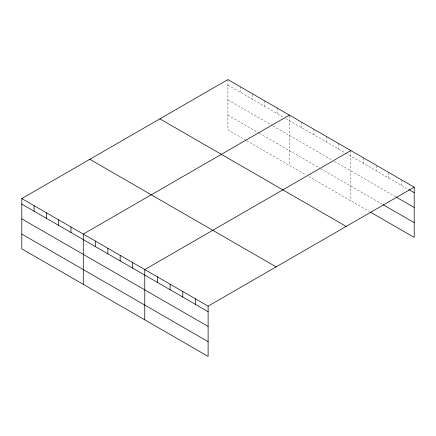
<?xml version="1.0" encoding="UTF-8"?>
<svg xmlns="http://www.w3.org/2000/svg" width="436" height="436" viewBox="0 0 436 436"><rect width="100%" height="100%" fill="white"/><g stroke="black" fill="none" stroke-linecap="round" stroke-linejoin="round"><path stroke-width="0.33" stroke-dasharray="2.18 1.64" d="M246.046 140.338L227.892 129.863L227.892 79.592M227.892 85.134L283.52 117.251M285.858 118.603L345.001 152.747M345.585 153.085L409.017 189.704M227.892 99.893L272.391 125.584M272.98 125.922L332.118 160.067M334.461 161.418L395.774 196.821M227.892 115.099L258.924 133.018M259.513 133.356L320.406 168.514M320.994 168.852L382.53 204.38M246.629 140.681L306.355 175.158M308.699 176.515L369.281 211.493M401.529 179.839L401.529 185.382M388.863 172.525L388.863 178.068M376.192 165.827L376.192 170.754M363.526 157.897L363.526 163.44M350.855 150.584L350.855 200.854M338.559 143.482L338.559 149.025M326.264 136.381L326.264 141.929M313.969 129.285L313.969 134.828M301.668 122.184L301.668 127.732M289.373 115.704L289.373 165.358M277.078 107.986L277.078 113.529M264.783 100.885L264.783 106.433M252.488 94.405L252.488 99.332M240.187 86.688L240.187 92.236"/><path stroke-width="0.65" d="M21.8 198.576L208.108 306.137L208.108 356.408L21.8 248.847L21.8 198.576L227.892 79.592L414.2 187.153L414.2 237.424L370.437 212.158M289.373 115.088L83.281 234.072L83.281 284.343M350.855 150.584L144.763 269.568L144.763 319.839M208.108 306.137L414.2 187.153M409.017 189.704L414.2 192.701M396.346 197.154L414.2 207.46M383.102 204.713L414.2 222.665M159.881 118.854L346.189 226.42M89.811 159.309L276.119 266.876M21.8 204.119L208.108 311.685M21.8 218.883L208.108 326.444M21.8 234.088L208.108 341.65M195.437 298.824L195.437 304.372M182.771 291.51L182.771 297.058M170.1 284.196L170.1 289.744M157.434 276.882L157.434 282.43M132.468 262.467L132.468 268.015M120.173 255.371L120.173 260.913M107.872 248.269L107.872 253.817M95.577 241.173L95.577 246.716M70.986 226.971L70.986 232.519M58.691 219.875L58.691 225.417M46.39 212.773L46.39 218.322M34.095 205.678L34.095 211.22"/></g></svg>
